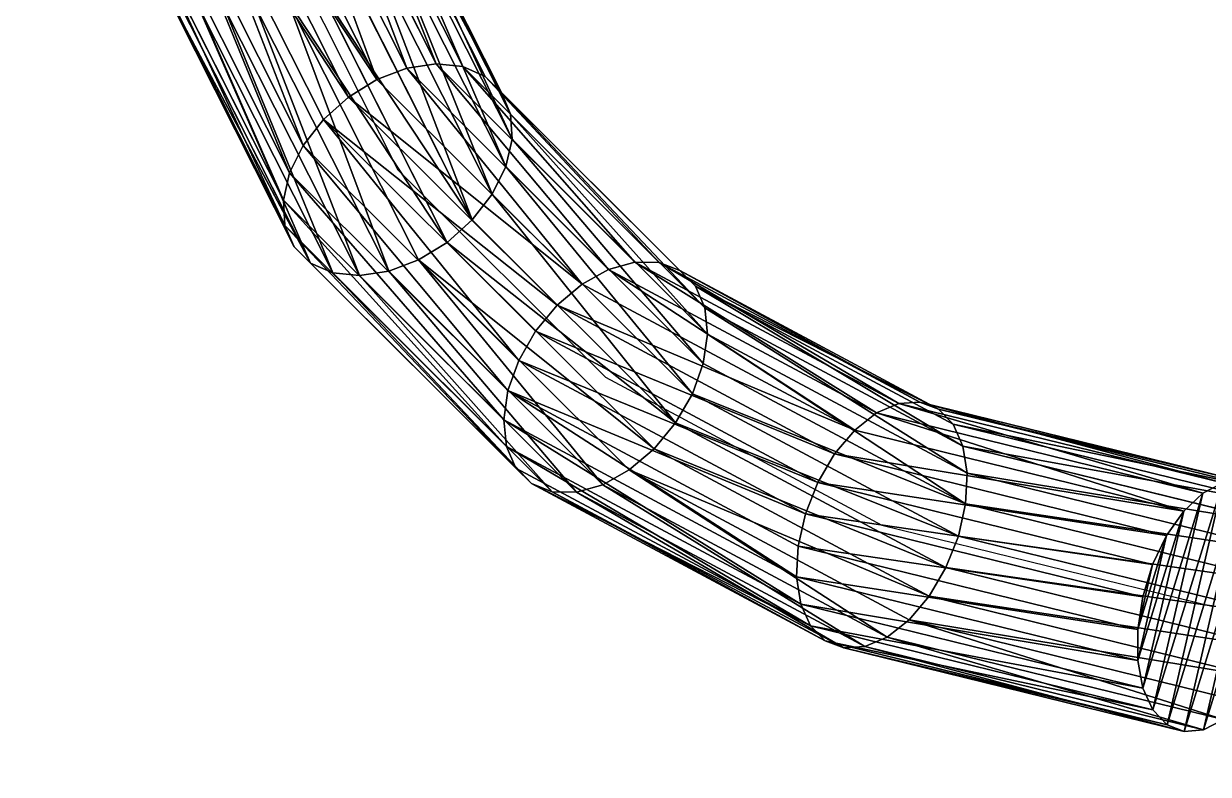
# Model space of a CAD drawing. Extents: x -501 to 185, y -140 to 506.
# Drawn here: x -184.39 to -141.02, y 11.72 to 39.19 of the extents above; entities that cross this region are included whole.
import ezdxf

# ---------------------------------------------------------------- set-up
doc = ezdxf.new("R2010")
doc.units = 0
doc.layers.get('0').update_dxf_attribs({"color": 13, "linetype": 'CONTINUOUS'})

# ---------------------------------------------------------------- blocks, each defined once
blk = doc.blocks.new('GROUP_8')
for p, q in [((103.986, -36.482, 76.9), (106.875, -24.717, 85.736)), ((105.112, -36.538, 76.479), (108.016, -24.714, 85.359)), ((105.87, -24.908, 86.318), (102.99, -36.638, 77.508)), ((106.29, -36.803, 76.274), (109.213, -24.9, 85.215)), ((102.19, -36.997, 78.262), (105.069, -25.274, 87.067)), ((107.44, -37.26, 76.3), (110.387, -25.261, 85.312)), ((101.642, -37.533, 79.111), (104.526, -25.79, 87.932)), ((108.484, -37.876, 76.554), (111.457, -25.773, 85.644)), ((101.383, -38.211, 79.997), (104.278, -26.42, 88.853)), ((109.351, -38.61, 77.019), (112.349, -26.401, 86.188)), ((101.43, -38.984, 80.86), (104.343, -27.123, 89.768)), ((104.343, -27.123, 89.768), (104.715, -27.85, 90.614)), ((109.981, -39.412, 77.663), (113.004, -27.103, 86.908)), ((113.376, -27.83, 87.754), (113.004, -27.103, 86.908)), ((101.781, -39.799, 81.64), (104.715, -27.85, 90.614)), ((104.715, -27.85, 90.614), (105.369, -28.552, 91.334)), ((110.332, -40.227, 78.443), (113.376, -27.83, 87.754)), ((113.44, -28.533, 88.669), (113.376, -27.83, 87.754)), ((102.411, -40.601, 82.284), (105.369, -28.552, 91.334)), ((105.369, -28.552, 91.334), (106.262, -29.18, 91.878)), ((110.379, -41, 79.306), (113.44, -28.533, 88.669)), ((113.193, -29.164, 89.59), (113.44, -28.533, 88.669)), ((103.277, -41.335, 82.749), (106.262, -29.18, 91.878)), ((106.262, -29.18, 91.878), (107.332, -29.692, 92.21)), ((110.12, -41.678, 80.191), (113.193, -29.164, 89.59)), ((112.65, -29.68, 90.455), (113.193, -29.164, 89.59)), ((104.321, -41.951, 83.003), (107.332, -29.692, 92.21)), ((107.332, -29.692, 92.21), (108.505, -30.053, 92.307)), ((109.572, -42.214, 81.041), (112.65, -29.68, 90.455)), ((111.848, -30.045, 91.204), (112.65, -29.68, 90.455)), ((105.471, -42.407, 83.029), (108.505, -30.053, 92.307)), ((106.65, -42.673, 82.824), (109.703, -30.239, 92.163)), ((107.775, -42.729, 82.403), (110.843, -30.236, 91.786)), ((108.505, -30.053, 92.307), (109.703, -30.239, 92.163)), ((108.772, -42.573, 81.795), (111.848, -30.045, 91.204)), ((109.703, -30.239, 92.163), (110.843, -30.236, 91.786)), ((110.843, -30.236, 91.786), (111.848, -30.045, 91.204)), ((102.99, -36.638, 77.508), (97.932, -46.087, 67.827)), ((98.898, -45.988, 67.16), (103.986, -36.482, 76.9)), ((99.971, -46.143, 66.638), (105.112, -36.538, 76.479)), ((101.077, -46.541, 66.297), (106.29, -36.803, 76.274)), ((102.99, -36.638, 77.508), (102.19, -36.997, 78.262)), ((103.986, -36.482, 76.9), (102.99, -36.638, 77.508)), ((105.112, -36.538, 76.479), (103.986, -36.482, 76.9)), ((106.29, -36.803, 76.274), (105.112, -36.538, 76.479)), ((107.44, -37.26, 76.3), (106.29, -36.803, 76.274)), ((97.138, -46.434, 68.594), (102.19, -36.997, 78.262)), ((102.19, -36.997, 78.262), (101.642, -37.533, 79.111)), ((102.143, -47.157, 66.16), (107.44, -37.26, 76.3)), ((108.484, -37.876, 76.554), (107.44, -37.26, 76.3)), ((96.572, -47.005, 69.408), (101.642, -37.533, 79.111)), ((101.642, -37.533, 79.111), (101.383, -38.211, 79.997)), ((103.094, -47.946, 66.236), (108.484, -37.876, 76.554)), ((109.351, -38.61, 77.019), (108.484, -37.876, 76.554)), ((96.271, -47.76, 70.214), (101.383, -38.211, 79.997)), ((101.383, -38.211, 79.997), (101.43, -38.984, 80.86)), ((96.256, -48.65, 70.957), (101.43, -38.984, 80.86)), ((101.43, -38.984, 80.86), (101.781, -39.799, 81.64)), ((103.866, -48.857, 66.521), (109.351, -38.61, 77.019)), ((109.981, -39.412, 77.663), (109.351, -38.61, 77.019)), ((104.406, -49.827, 66.993), (109.981, -39.412, 77.663)), ((110.332, -40.227, 78.443), (109.981, -39.412, 77.663)), ((96.528, -49.612, 71.586), (101.781, -39.799, 81.64)), ((101.781, -39.799, 81.64), (102.411, -40.601, 82.284)), ((104.678, -50.789, 67.623), (110.332, -40.227, 78.443)), ((110.379, -41, 79.306), (110.332, -40.227, 78.443)), ((97.068, -50.581, 72.059), (102.411, -40.601, 82.284)), ((102.411, -40.601, 82.284), (103.277, -41.335, 82.749)), ((104.663, -51.678, 68.366), (110.379, -41, 79.306)), ((110.12, -41.678, 80.191), (110.379, -41, 79.306)), ((97.84, -51.492, 72.343), (103.277, -41.335, 82.749)), ((103.277, -41.335, 82.749), (104.321, -41.951, 83.003)), ((98.791, -52.282, 72.419), (104.321, -41.951, 83.003)), ((104.321, -41.951, 83.003), (105.471, -42.407, 83.029)), ((104.362, -52.433, 69.172), (110.12, -41.678, 80.191)), ((109.572, -42.214, 81.041), (110.12, -41.678, 80.191)), ((99.856, -52.897, 72.282), (105.471, -42.407, 83.029)), ((103.796, -53.004, 69.986), (109.572, -42.214, 81.041)), ((105.471, -42.407, 83.029), (106.65, -42.673, 82.824)), ((108.772, -42.573, 81.795), (109.572, -42.214, 81.041)), ((100.963, -53.296, 71.941), (106.65, -42.673, 82.824)), ((102.036, -53.45, 71.419), (107.775, -42.729, 82.403)), ((103.002, -53.351, 70.752), (108.772, -42.573, 81.795)), ((106.65, -42.673, 82.824), (107.775, -42.729, 82.403)), ((107.775, -42.729, 82.403), (108.772, -42.573, 81.795)), ((97.932, -46.087, 67.827), (90.843, -53.196, 57.445)), ((91.766, -53.14, 56.715), (98.898, -45.988, 67.16)), ((92.765, -53.369, 56.085), (99.971, -46.143, 66.638)), ((97.932, -46.087, 67.827), (97.138, -46.434, 68.594)), ((98.898, -45.988, 67.16), (97.932, -46.087, 67.827)), ((99.971, -46.143, 66.638), (98.898, -45.988, 67.16)), ((101.077, -46.541, 66.297), (99.971, -46.143, 66.638)), ((90.058, -53.534, 58.224), (97.138, -46.434, 68.594)), ((93.772, -53.868, 55.597), (101.077, -46.541, 66.297)), ((97.138, -46.434, 68.594), (96.572, -47.005, 69.408)), ((102.143, -47.157, 66.16), (101.077, -46.541, 66.297)), ((89.466, -54.131, 59.001), (96.572, -47.005, 69.408)), ((94.718, -54.603, 55.286), (102.143, -47.157, 66.16)), ((96.572, -47.005, 69.408), (96.271, -47.76, 70.214)), ((103.094, -47.946, 66.236), (102.143, -47.157, 66.16)), ((89.107, -54.945, 59.721), (96.271, -47.76, 70.214)), ((95.539, -55.523, 55.171), (103.094, -47.946, 66.236)), ((96.271, -47.76, 70.214), (96.256, -48.65, 70.957)), ((103.866, -48.857, 66.521), (103.094, -47.946, 66.236)), ((89.004, -55.922, 60.336), (96.256, -48.65, 70.957)), ((96.178, -56.567, 55.261), (103.866, -48.857, 66.521)), ((96.256, -48.65, 70.957), (96.528, -49.612, 71.586)), ((104.406, -49.827, 66.993), (103.866, -48.857, 66.521)), ((89.166, -56.995, 60.804), (96.528, -49.612, 71.586)), ((96.528, -49.612, 71.586), (97.068, -50.581, 72.059)), ((96.593, -57.662, 55.55), (104.406, -49.827, 66.993)), ((104.678, -50.789, 67.623), (104.406, -49.827, 66.993)), ((89.581, -58.09, 61.092), (97.068, -50.581, 72.059)), ((97.068, -50.581, 72.059), (97.84, -51.492, 72.343)), ((96.755, -58.735, 56.018), (104.678, -50.789, 67.623)), ((104.663, -51.678, 68.366), (104.678, -50.789, 67.623)), ((90.22, -59.134, 61.183), (97.84, -51.492, 72.343)), ((97.84, -51.492, 72.343), (98.791, -52.282, 72.419)), ((96.652, -59.712, 56.633), (104.663, -51.678, 68.366)), ((104.362, -52.433, 69.172), (104.663, -51.678, 68.366)), ((91.041, -60.054, 61.068), (98.791, -52.282, 72.419)), ((96.293, -60.526, 57.353), (104.362, -52.433, 69.172)), ((98.791, -52.282, 72.419), (99.856, -52.897, 72.282)), ((103.796, -53.004, 69.986), (104.362, -52.433, 69.172)), ((91.987, -60.789, 60.756), (99.856, -52.897, 72.282)), ((99.856, -52.897, 72.282), (100.963, -53.296, 71.941)), ((90.843, -53.196, 57.445), (82.067, -57.622, 46.863)), ((82.937, -57.592, 46.069), (91.766, -53.14, 56.715)), ((90.843, -53.196, 57.445), (90.058, -53.534, 58.224)), ((91.766, -53.14, 56.715), (90.843, -53.196, 57.445)), ((92.765, -53.369, 56.085), (91.766, -53.14, 56.715)), ((92.994, -61.288, 60.269), (100.963, -53.296, 71.941)), ((95.701, -61.123, 58.129), (103.796, -53.004, 69.986)), ((100.963, -53.296, 71.941), (102.036, -53.45, 71.419)), ((103.002, -53.351, 70.752), (103.796, -53.004, 69.986)), ((81.293, -57.954, 47.656), (90.058, -53.534, 58.224)), ((83.844, -57.868, 45.329), (92.765, -53.369, 56.085)), ((90.058, -53.534, 58.224), (89.466, -54.131, 59.001)), ((93.772, -53.868, 55.597), (92.765, -53.369, 56.085)), ((93.993, -61.517, 59.639), (102.036, -53.45, 71.419)), ((94.916, -61.461, 58.909), (103.002, -53.351, 70.752)), ((102.036, -53.45, 71.419), (103.002, -53.351, 70.752)), ((80.669, -58.567, 48.394), (89.466, -54.131, 59.001)), ((84.727, -58.429, 44.692), (93.772, -53.868, 55.597)), ((89.466, -54.131, 59.001), (89.107, -54.945, 59.721)), ((94.718, -54.603, 55.286), (93.772, -53.868, 55.597)), ((85.526, -59.238, 44.202), (94.718, -54.603, 55.286)), ((95.539, -55.523, 55.171), (94.718, -54.603, 55.286)), ((80.237, -59.418, 49.026), (89.107, -54.945, 59.721)), ((89.107, -54.945, 59.721), (89.004, -55.922, 60.336)), ((80.026, -60.449, 49.511), (89.004, -55.922, 60.336)), ((86.185, -60.24, 43.893), (95.539, -55.523, 55.171)), ((89.004, -55.922, 60.336), (89.166, -56.995, 60.804)), ((96.178, -56.567, 55.261), (95.539, -55.523, 55.171)), ((86.661, -61.366, 43.786), (96.178, -56.567, 55.261)), ((96.593, -57.662, 55.55), (96.178, -56.567, 55.261)), ((80.052, -61.591, 49.814), (89.166, -56.995, 60.804)), ((89.166, -56.995, 60.804), (89.581, -58.09, 61.092)), ((86.92, -62.54, 43.887), (96.593, -57.662, 55.55)), ((96.755, -58.735, 56.018), (96.593, -57.662, 55.55)), ((80.311, -62.765, 49.915), (89.581, -58.09, 61.092)), ((89.581, -58.09, 61.092), (90.22, -59.134, 61.183)), ((86.945, -63.681, 44.19), (96.755, -58.735, 56.018)), ((96.652, -59.712, 56.633), (96.755, -58.735, 56.018)), ((80.786, -63.891, 49.808), (90.22, -59.134, 61.183)), ((90.22, -59.134, 61.183), (91.041, -60.054, 61.068)), ((86.735, -64.713, 44.675), (96.652, -59.712, 56.633)), ((96.293, -60.526, 57.353), (96.652, -59.712, 56.633)), ((81.446, -64.893, 49.499), (91.041, -60.054, 61.068)), ((91.041, -60.054, 61.068), (91.987, -60.789, 60.756)), ((86.303, -65.564, 45.308), (96.293, -60.526, 57.353)), ((95.701, -61.123, 58.129), (96.293, -60.526, 57.353)), ((82.244, -65.702, 49.009), (91.987, -60.789, 60.756)), ((85.679, -66.176, 46.046), (95.701, -61.123, 58.129)), ((91.987, -60.789, 60.756), (92.994, -61.288, 60.269)), ((94.916, -61.461, 58.909), (95.701, -61.123, 58.129)), ((83.128, -66.263, 48.372), (92.994, -61.288, 60.269)), ((84.035, -66.538, 47.632), (93.993, -61.517, 59.639)), ((84.905, -66.509, 46.838), (94.916, -61.461, 58.909)), ((92.994, -61.288, 60.269), (93.993, -61.517, 59.639)), ((93.993, -61.517, 59.639), (94.916, -61.461, 58.909))]:
    blk.add_line(p, q)
blk.add_polyline3d([(4.982, 0, 4.982), (10.277, -14.317, 2.545), (17.762, -27.843, 2.587), (27.074, -39.922, 5.103), (37.763, -49.971, 9.974), (49.312, -57.504, 16.964), (61.162, -62.155, 25.733), (72.74, -63.701, 35.859), (83.486, -62.065, 46.851), (92.88, -57.328, 58.177), (100.467, -49.719, 69.29), (105.881, -39.605, 79.651), (108.859, -27.477, 88.761)])
mesh = blk.add_polyface()
corners = [(105.87, -24.908, 86.318), (103.986, -36.482, 76.9), (102.99, -36.638, 77.508), (106.875, -24.717, 85.736)]
mesh.append_faces([[corners[k] for k in face] for face in [(0, 1, 2), (1, 0, 3)]], dxfattribs={"vtx0": -1})
mesh = blk.add_polyface()
corners = [(106.875, -24.717, 85.736), (105.112, -36.538, 76.479), (103.986, -36.482, 76.9), (108.016, -24.714, 85.359)]
mesh.append_faces([[corners[k] for k in face] for face in [(0, 1, 2), (1, 0, 3)]], dxfattribs={"vtx0": -1})
mesh = blk.add_polyface()
corners = [(108.016, -24.714, 85.359), (110.387, -25.261, 85.312), (109.213, -24.9, 85.215), (111.457, -25.773, 85.644), (106.875, -24.717, 85.736), (112.349, -26.401, 86.188), (105.87, -24.908, 86.318), (113.004, -27.103, 86.908), (105.069, -25.274, 87.067), (113.376, -27.83, 87.754), (104.526, -25.79, 87.932), (113.44, -28.533, 88.669), (104.278, -26.42, 88.853), (113.193, -29.164, 89.59), (104.343, -27.123, 89.768), (112.65, -29.68, 90.455), (104.715, -27.85, 90.614), (111.848, -30.045, 91.204), (105.369, -28.552, 91.334), (110.843, -30.236, 91.786), (106.262, -29.18, 91.878), (109.703, -30.239, 92.163), (107.332, -29.692, 92.21), (108.505, -30.053, 92.307)]
mesh.append_faces([[corners[k] for k in face] for face in [(0, 1, 2), (21, 22, 23)]], dxfattribs={"vtx0": -1})
mesh.append_faces([[corners[k] for k in face] for face in [(1, 0, 3), (3, 4, 5), (5, 6, 7), (7, 8, 9), (9, 10, 11), (11, 12, 13), (13, 14, 15), (15, 16, 17), (17, 18, 19), (19, 20, 21)]], dxfattribs={"vtx0": -1, "vtx1": -1})
mesh.append_faces([[corners[k] for k in face] for face in [(3, 0, 4), (5, 4, 6), (7, 6, 8), (9, 8, 10), (11, 10, 12), (13, 12, 14), (15, 14, 16), (17, 16, 18), (19, 18, 20), (21, 20, 22)]], dxfattribs={"vtx0": -1, "vtx2": -1})
mesh = blk.add_polyface()
corners = [(108.016, -24.714, 85.359), (106.29, -36.803, 76.274), (105.112, -36.538, 76.479), (109.213, -24.9, 85.215)]
mesh.append_faces([[corners[k] for k in face] for face in [(0, 1, 2), (1, 0, 3)]], dxfattribs={"vtx0": -1})
mesh = blk.add_polyface()
corners = [(105.069, -25.274, 87.067), (102.99, -36.638, 77.508), (102.19, -36.997, 78.262), (105.87, -24.908, 86.318)]
mesh.append_faces([[corners[k] for k in face] for face in [(0, 1, 2), (1, 0, 3)]], dxfattribs={"vtx0": -1})
mesh = blk.add_polyface()
corners = [(109.213, -24.9, 85.215), (107.44, -37.26, 76.3), (106.29, -36.803, 76.274), (110.387, -25.261, 85.312)]
mesh.append_faces([[corners[k] for k in face] for face in [(0, 1, 2), (1, 0, 3)]], dxfattribs={"vtx0": -1})
mesh = blk.add_polyface()
corners = [(104.526, -25.79, 87.932), (102.19, -36.997, 78.262), (101.642, -37.533, 79.111), (105.069, -25.274, 87.067)]
mesh.append_faces([[corners[k] for k in face] for face in [(0, 1, 2), (1, 0, 3)]], dxfattribs={"vtx0": -1})
mesh = blk.add_polyface()
corners = [(110.387, -25.261, 85.312), (108.484, -37.876, 76.554), (107.44, -37.26, 76.3), (111.457, -25.773, 85.644)]
mesh.append_faces([[corners[k] for k in face] for face in [(0, 1, 2), (1, 0, 3)]], dxfattribs={"vtx0": -1})
mesh = blk.add_polyface()
corners = [(104.278, -26.42, 88.853), (101.642, -37.533, 79.111), (101.383, -38.211, 79.997), (104.526, -25.79, 87.932)]
mesh.append_faces([[corners[k] for k in face] for face in [(0, 1, 2), (1, 0, 3)]], dxfattribs={"vtx0": -1})
mesh = blk.add_polyface()
corners = [(111.457, -25.773, 85.644), (109.351, -38.61, 77.019), (108.484, -37.876, 76.554), (112.349, -26.401, 86.188)]
mesh.append_faces([[corners[k] for k in face] for face in [(0, 1, 2), (1, 0, 3)]], dxfattribs={"vtx0": -1})
mesh = blk.add_polyface()
corners = [(104.343, -27.123, 89.768), (101.383, -38.211, 79.997), (101.43, -38.984, 80.86), (104.278, -26.42, 88.853)]
mesh.append_faces([[corners[k] for k in face] for face in [(0, 1, 2), (1, 0, 3)]], dxfattribs={"vtx0": -1})
mesh = blk.add_polyface()
corners = [(109.351, -38.61, 77.019), (113.004, -27.103, 86.908), (109.981, -39.412, 77.663), (112.349, -26.401, 86.188)]
mesh.append_faces([[corners[k] for k in face] for face in [(0, 1, 2), (1, 0, 3)]], dxfattribs={"vtx0": -1})
mesh = blk.add_polyface()
corners = [(104.715, -27.85, 90.614), (101.43, -38.984, 80.86), (101.781, -39.799, 81.64), (104.343, -27.123, 89.768)]
mesh.append_faces([[corners[k] for k in face] for face in [(0, 1, 2), (1, 0, 3)]], dxfattribs={"vtx0": -1})
mesh = blk.add_polyface()
corners = [(109.981, -39.412, 77.663), (113.376, -27.83, 87.754), (110.332, -40.227, 78.443), (113.004, -27.103, 86.908)]
mesh.append_faces([[corners[k] for k in face] for face in [(0, 1, 2), (1, 0, 3)]], dxfattribs={"vtx0": -1})
mesh = blk.add_polyface()
corners = [(105.369, -28.552, 91.334), (101.781, -39.799, 81.64), (102.411, -40.601, 82.284), (104.715, -27.85, 90.614)]
mesh.append_faces([[corners[k] for k in face] for face in [(0, 1, 2), (1, 0, 3)]], dxfattribs={"vtx0": -1})
mesh = blk.add_polyface()
corners = [(110.332, -40.227, 78.443), (113.44, -28.533, 88.669), (110.379, -41, 79.306), (113.376, -27.83, 87.754)]
mesh.append_faces([[corners[k] for k in face] for face in [(0, 1, 2), (1, 0, 3)]], dxfattribs={"vtx0": -1})
mesh = blk.add_polyface()
corners = [(103.277, -41.335, 82.749), (105.369, -28.552, 91.334), (102.411, -40.601, 82.284), (106.262, -29.18, 91.878)]
mesh.append_faces([[corners[k] for k in face] for face in [(0, 1, 2), (1, 0, 3)]], dxfattribs={"vtx0": -1})
mesh = blk.add_polyface()
corners = [(110.379, -41, 79.306), (113.193, -29.164, 89.59), (110.12, -41.678, 80.191), (113.44, -28.533, 88.669)]
mesh.append_faces([[corners[k] for k in face] for face in [(0, 1, 2), (1, 0, 3)]], dxfattribs={"vtx0": -1})
mesh = blk.add_polyface()
corners = [(104.321, -41.951, 83.003), (106.262, -29.18, 91.878), (103.277, -41.335, 82.749), (107.332, -29.692, 92.21)]
mesh.append_faces([[corners[k] for k in face] for face in [(0, 1, 2), (1, 0, 3)]], dxfattribs={"vtx0": -1})
mesh = blk.add_polyface()
corners = [(110.12, -41.678, 80.191), (112.65, -29.68, 90.455), (109.572, -42.214, 81.041), (113.193, -29.164, 89.59)]
mesh.append_faces([[corners[k] for k in face] for face in [(0, 1, 2), (1, 0, 3)]], dxfattribs={"vtx0": -1})
mesh = blk.add_polyface()
corners = [(105.471, -42.407, 83.029), (107.332, -29.692, 92.21), (104.321, -41.951, 83.003), (108.505, -30.053, 92.307)]
mesh.append_faces([[corners[k] for k in face] for face in [(0, 1, 2), (1, 0, 3)]], dxfattribs={"vtx0": -1})
mesh = blk.add_polyface()
corners = [(109.572, -42.214, 81.041), (111.848, -30.045, 91.204), (108.772, -42.573, 81.795), (112.65, -29.68, 90.455)]
mesh.append_faces([[corners[k] for k in face] for face in [(0, 1, 2), (1, 0, 3)]], dxfattribs={"vtx0": -1})
mesh = blk.add_polyface()
corners = [(106.65, -42.673, 82.824), (108.505, -30.053, 92.307), (105.471, -42.407, 83.029), (109.703, -30.239, 92.163)]
mesh.append_faces([[corners[k] for k in face] for face in [(0, 1, 2), (1, 0, 3)]], dxfattribs={"vtx0": -1})
mesh = blk.add_polyface()
corners = [(107.775, -42.729, 82.403), (109.703, -30.239, 92.163), (106.65, -42.673, 82.824), (110.843, -30.236, 91.786)]
mesh.append_faces([[corners[k] for k in face] for face in [(0, 1, 2), (1, 0, 3)]], dxfattribs={"vtx0": -1})
mesh = blk.add_polyface()
corners = [(108.772, -42.573, 81.795), (110.843, -30.236, 91.786), (107.775, -42.729, 82.403), (111.848, -30.045, 91.204)]
mesh.append_faces([[corners[k] for k in face] for face in [(0, 1, 2), (1, 0, 3)]], dxfattribs={"vtx0": -1})
mesh = blk.add_polyface()
corners = [(97.138, -46.434, 68.594), (102.99, -36.638, 77.508), (97.932, -46.087, 67.827), (102.19, -36.997, 78.262)]
mesh.append_faces([[corners[k] for k in face] for face in [(0, 1, 2), (1, 0, 3)]], dxfattribs={"vtx0": -1})
mesh = blk.add_polyface()
corners = [(97.932, -46.087, 67.827), (103.986, -36.482, 76.9), (98.898, -45.988, 67.16), (102.99, -36.638, 77.508)]
mesh.append_faces([[corners[k] for k in face] for face in [(0, 1, 2), (1, 0, 3)]], dxfattribs={"vtx0": -1})
mesh = blk.add_polyface()
corners = [(98.898, -45.988, 67.16), (105.112, -36.538, 76.479), (99.971, -46.143, 66.638), (103.986, -36.482, 76.9)]
mesh.append_faces([[corners[k] for k in face] for face in [(0, 1, 2), (1, 0, 3)]], dxfattribs={"vtx0": -1})
mesh = blk.add_polyface()
corners = [(105.112, -36.538, 76.479), (101.077, -46.541, 66.297), (99.971, -46.143, 66.638), (106.29, -36.803, 76.274)]
mesh.append_faces([[corners[k] for k in face] for face in [(0, 1, 2), (1, 0, 3)]], dxfattribs={"vtx0": -1})
mesh = blk.add_polyface()
corners = [(106.29, -36.803, 76.274), (102.143, -47.157, 66.16), (101.077, -46.541, 66.297), (107.44, -37.26, 76.3)]
mesh.append_faces([[corners[k] for k in face] for face in [(0, 1, 2), (1, 0, 3)]], dxfattribs={"vtx0": -1})
mesh = blk.add_polyface()
corners = [(101.642, -37.533, 79.111), (97.138, -46.434, 68.594), (96.572, -47.005, 69.408), (102.19, -36.997, 78.262)]
mesh.append_faces([[corners[k] for k in face] for face in [(0, 1, 2), (1, 0, 3)]], dxfattribs={"vtx0": -1})
mesh = blk.add_polyface()
corners = [(107.44, -37.26, 76.3), (103.094, -47.946, 66.236), (102.143, -47.157, 66.16), (108.484, -37.876, 76.554)]
mesh.append_faces([[corners[k] for k in face] for face in [(0, 1, 2), (1, 0, 3)]], dxfattribs={"vtx0": -1})
mesh = blk.add_polyface()
corners = [(101.383, -38.211, 79.997), (96.572, -47.005, 69.408), (96.271, -47.76, 70.214), (101.642, -37.533, 79.111)]
mesh.append_faces([[corners[k] for k in face] for face in [(0, 1, 2), (1, 0, 3)]], dxfattribs={"vtx0": -1})
mesh = blk.add_polyface()
corners = [(108.484, -37.876, 76.554), (103.866, -48.857, 66.521), (103.094, -47.946, 66.236), (109.351, -38.61, 77.019)]
mesh.append_faces([[corners[k] for k in face] for face in [(0, 1, 2), (1, 0, 3)]], dxfattribs={"vtx0": -1})
mesh = blk.add_polyface()
corners = [(101.43, -38.984, 80.86), (96.271, -47.76, 70.214), (96.256, -48.65, 70.957), (101.383, -38.211, 79.997)]
mesh.append_faces([[corners[k] for k in face] for face in [(0, 1, 2), (1, 0, 3)]], dxfattribs={"vtx0": -1})
mesh = blk.add_polyface()
corners = [(101.781, -39.799, 81.64), (96.256, -48.65, 70.957), (96.528, -49.612, 71.586), (101.43, -38.984, 80.86)]
mesh.append_faces([[corners[k] for k in face] for face in [(0, 1, 2), (1, 0, 3)]], dxfattribs={"vtx0": -1})
mesh = blk.add_polyface()
corners = [(103.866, -48.857, 66.521), (109.981, -39.412, 77.663), (104.406, -49.827, 66.993), (109.351, -38.61, 77.019)]
mesh.append_faces([[corners[k] for k in face] for face in [(0, 1, 2), (1, 0, 3)]], dxfattribs={"vtx0": -1})
mesh = blk.add_polyface()
corners = [(104.406, -49.827, 66.993), (110.332, -40.227, 78.443), (104.678, -50.789, 67.623), (109.981, -39.412, 77.663)]
mesh.append_faces([[corners[k] for k in face] for face in [(0, 1, 2), (1, 0, 3)]], dxfattribs={"vtx0": -1})
mesh = blk.add_polyface()
corners = [(102.411, -40.601, 82.284), (96.528, -49.612, 71.586), (97.068, -50.581, 72.059), (101.781, -39.799, 81.64)]
mesh.append_faces([[corners[k] for k in face] for face in [(0, 1, 2), (1, 0, 3)]], dxfattribs={"vtx0": -1})
mesh = blk.add_polyface()
corners = [(104.678, -50.789, 67.623), (110.379, -41, 79.306), (104.663, -51.678, 68.366), (110.332, -40.227, 78.443)]
mesh.append_faces([[corners[k] for k in face] for face in [(0, 1, 2), (1, 0, 3)]], dxfattribs={"vtx0": -1})
mesh = blk.add_polyface()
corners = [(97.84, -51.492, 72.343), (102.411, -40.601, 82.284), (97.068, -50.581, 72.059), (103.277, -41.335, 82.749)]
mesh.append_faces([[corners[k] for k in face] for face in [(0, 1, 2), (1, 0, 3)]], dxfattribs={"vtx0": -1})
mesh = blk.add_polyface()
corners = [(104.663, -51.678, 68.366), (110.12, -41.678, 80.191), (104.362, -52.433, 69.172), (110.379, -41, 79.306)]
mesh.append_faces([[corners[k] for k in face] for face in [(0, 1, 2), (1, 0, 3)]], dxfattribs={"vtx0": -1})
mesh = blk.add_polyface()
corners = [(98.791, -52.282, 72.419), (103.277, -41.335, 82.749), (97.84, -51.492, 72.343), (104.321, -41.951, 83.003)]
mesh.append_faces([[corners[k] for k in face] for face in [(0, 1, 2), (1, 0, 3)]], dxfattribs={"vtx0": -1})
mesh = blk.add_polyface()
corners = [(99.856, -52.897, 72.282), (104.321, -41.951, 83.003), (98.791, -52.282, 72.419), (105.471, -42.407, 83.029)]
mesh.append_faces([[corners[k] for k in face] for face in [(0, 1, 2), (1, 0, 3)]], dxfattribs={"vtx0": -1})
mesh = blk.add_polyface()
corners = [(104.362, -52.433, 69.172), (109.572, -42.214, 81.041), (103.796, -53.004, 69.986), (110.12, -41.678, 80.191)]
mesh.append_faces([[corners[k] for k in face] for face in [(0, 1, 2), (1, 0, 3)]], dxfattribs={"vtx0": -1})
mesh = blk.add_polyface()
corners = [(100.963, -53.296, 71.941), (105.471, -42.407, 83.029), (99.856, -52.897, 72.282), (106.65, -42.673, 82.824)]
mesh.append_faces([[corners[k] for k in face] for face in [(0, 1, 2), (1, 0, 3)]], dxfattribs={"vtx0": -1})
mesh = blk.add_polyface()
corners = [(109.572, -42.214, 81.041), (103.002, -53.351, 70.752), (103.796, -53.004, 69.986), (108.772, -42.573, 81.795)]
mesh.append_faces([[corners[k] for k in face] for face in [(0, 1, 2), (1, 0, 3)]], dxfattribs={"vtx0": -1})
mesh = blk.add_polyface()
corners = [(107.775, -42.729, 82.403), (100.963, -53.296, 71.941), (102.036, -53.45, 71.419), (106.65, -42.673, 82.824)]
mesh.append_faces([[corners[k] for k in face] for face in [(0, 1, 2), (1, 0, 3)]], dxfattribs={"vtx0": -1})
mesh = blk.add_polyface()
corners = [(108.772, -42.573, 81.795), (102.036, -53.45, 71.419), (103.002, -53.351, 70.752), (107.775, -42.729, 82.403)]
mesh.append_faces([[corners[k] for k in face] for face in [(0, 1, 2), (1, 0, 3)]], dxfattribs={"vtx0": -1})
mesh = blk.add_polyface()
corners = [(90.058, -53.534, 58.224), (97.932, -46.087, 67.827), (90.843, -53.196, 57.445), (97.138, -46.434, 68.594)]
mesh.append_faces([[corners[k] for k in face] for face in [(0, 1, 2), (1, 0, 3)]], dxfattribs={"vtx0": -1})
mesh = blk.add_polyface()
corners = [(90.843, -53.196, 57.445), (98.898, -45.988, 67.16), (91.766, -53.14, 56.715), (97.932, -46.087, 67.827)]
mesh.append_faces([[corners[k] for k in face] for face in [(0, 1, 2), (1, 0, 3)]], dxfattribs={"vtx0": -1})
mesh = blk.add_polyface()
corners = [(91.766, -53.14, 56.715), (99.971, -46.143, 66.638), (92.765, -53.369, 56.085), (98.898, -45.988, 67.16)]
mesh.append_faces([[corners[k] for k in face] for face in [(0, 1, 2), (1, 0, 3)]], dxfattribs={"vtx0": -1})
mesh = blk.add_polyface()
corners = [(92.765, -53.369, 56.085), (101.077, -46.541, 66.297), (93.772, -53.868, 55.597), (99.971, -46.143, 66.638)]
mesh.append_faces([[corners[k] for k in face] for face in [(0, 1, 2), (1, 0, 3)]], dxfattribs={"vtx0": -1})
mesh = blk.add_polyface()
corners = [(96.572, -47.005, 69.408), (90.058, -53.534, 58.224), (89.466, -54.131, 59.001), (97.138, -46.434, 68.594)]
mesh.append_faces([[corners[k] for k in face] for face in [(0, 1, 2), (1, 0, 3)]], dxfattribs={"vtx0": -1})
mesh = blk.add_polyface()
corners = [(93.772, -53.868, 55.597), (102.143, -47.157, 66.16), (94.718, -54.603, 55.286), (101.077, -46.541, 66.297)]
mesh.append_faces([[corners[k] for k in face] for face in [(0, 1, 2), (1, 0, 3)]], dxfattribs={"vtx0": -1})
mesh = blk.add_polyface()
corners = [(96.271, -47.76, 70.214), (89.466, -54.131, 59.001), (89.107, -54.945, 59.721), (96.572, -47.005, 69.408)]
mesh.append_faces([[corners[k] for k in face] for face in [(0, 1, 2), (1, 0, 3)]], dxfattribs={"vtx0": -1})
mesh = blk.add_polyface()
corners = [(102.143, -47.157, 66.16), (95.539, -55.523, 55.171), (94.718, -54.603, 55.286), (103.094, -47.946, 66.236)]
mesh.append_faces([[corners[k] for k in face] for face in [(0, 1, 2), (1, 0, 3)]], dxfattribs={"vtx0": -1})
mesh = blk.add_polyface()
corners = [(96.256, -48.65, 70.957), (89.107, -54.945, 59.721), (89.004, -55.922, 60.336), (96.271, -47.76, 70.214)]
mesh.append_faces([[corners[k] for k in face] for face in [(0, 1, 2), (1, 0, 3)]], dxfattribs={"vtx0": -1})
mesh = blk.add_polyface()
corners = [(103.094, -47.946, 66.236), (96.178, -56.567, 55.261), (95.539, -55.523, 55.171), (103.866, -48.857, 66.521)]
mesh.append_faces([[corners[k] for k in face] for face in [(0, 1, 2), (1, 0, 3)]], dxfattribs={"vtx0": -1})
mesh = blk.add_polyface()
corners = [(96.528, -49.612, 71.586), (89.004, -55.922, 60.336), (89.166, -56.995, 60.804), (96.256, -48.65, 70.957)]
mesh.append_faces([[corners[k] for k in face] for face in [(0, 1, 2), (1, 0, 3)]], dxfattribs={"vtx0": -1})
mesh = blk.add_polyface()
corners = [(96.178, -56.567, 55.261), (104.406, -49.827, 66.993), (96.593, -57.662, 55.55), (103.866, -48.857, 66.521)]
mesh.append_faces([[corners[k] for k in face] for face in [(0, 1, 2), (1, 0, 3)]], dxfattribs={"vtx0": -1})
mesh = blk.add_polyface()
corners = [(97.068, -50.581, 72.059), (89.166, -56.995, 60.804), (89.581, -58.09, 61.092), (96.528, -49.612, 71.586)]
mesh.append_faces([[corners[k] for k in face] for face in [(0, 1, 2), (1, 0, 3)]], dxfattribs={"vtx0": -1})
mesh = blk.add_polyface()
corners = [(96.593, -57.662, 55.55), (104.678, -50.789, 67.623), (96.755, -58.735, 56.018), (104.406, -49.827, 66.993)]
mesh.append_faces([[corners[k] for k in face] for face in [(0, 1, 2), (1, 0, 3)]], dxfattribs={"vtx0": -1})
mesh = blk.add_polyface()
corners = [(90.22, -59.134, 61.183), (97.068, -50.581, 72.059), (89.581, -58.09, 61.092), (97.84, -51.492, 72.343)]
mesh.append_faces([[corners[k] for k in face] for face in [(0, 1, 2), (1, 0, 3)]], dxfattribs={"vtx0": -1})
mesh = blk.add_polyface()
corners = [(96.755, -58.735, 56.018), (104.663, -51.678, 68.366), (96.652, -59.712, 56.633), (104.678, -50.789, 67.623)]
mesh.append_faces([[corners[k] for k in face] for face in [(0, 1, 2), (1, 0, 3)]], dxfattribs={"vtx0": -1})
mesh = blk.add_polyface()
corners = [(91.041, -60.054, 61.068), (97.84, -51.492, 72.343), (90.22, -59.134, 61.183), (98.791, -52.282, 72.419)]
mesh.append_faces([[corners[k] for k in face] for face in [(0, 1, 2), (1, 0, 3)]], dxfattribs={"vtx0": -1})
mesh = blk.add_polyface()
corners = [(96.652, -59.712, 56.633), (104.362, -52.433, 69.172), (96.293, -60.526, 57.353), (104.663, -51.678, 68.366)]
mesh.append_faces([[corners[k] for k in face] for face in [(0, 1, 2), (1, 0, 3)]], dxfattribs={"vtx0": -1})
mesh = blk.add_polyface()
corners = [(99.856, -52.897, 72.282), (91.041, -60.054, 61.068), (91.987, -60.789, 60.756), (98.791, -52.282, 72.419)]
mesh.append_faces([[corners[k] for k in face] for face in [(0, 1, 2), (1, 0, 3)]], dxfattribs={"vtx0": -1})
mesh = blk.add_polyface()
corners = [(96.293, -60.526, 57.353), (103.796, -53.004, 69.986), (95.701, -61.123, 58.129), (104.362, -52.433, 69.172)]
mesh.append_faces([[corners[k] for k in face] for face in [(0, 1, 2), (1, 0, 3)]], dxfattribs={"vtx0": -1})
mesh = blk.add_polyface()
corners = [(100.963, -53.296, 71.941), (91.987, -60.789, 60.756), (92.994, -61.288, 60.269), (99.856, -52.897, 72.282)]
mesh.append_faces([[corners[k] for k in face] for face in [(0, 1, 2), (1, 0, 3)]], dxfattribs={"vtx0": -1})
mesh = blk.add_polyface()
corners = [(81.293, -57.954, 47.656), (90.843, -53.196, 57.445), (82.067, -57.622, 46.863), (90.058, -53.534, 58.224)]
mesh.append_faces([[corners[k] for k in face] for face in [(0, 1, 2), (1, 0, 3)]], dxfattribs={"vtx0": -1})
mesh = blk.add_polyface()
corners = [(82.067, -57.622, 46.863), (91.766, -53.14, 56.715), (82.937, -57.592, 46.069), (90.843, -53.196, 57.445)]
mesh.append_faces([[corners[k] for k in face] for face in [(0, 1, 2), (1, 0, 3)]], dxfattribs={"vtx0": -1})
mesh = blk.add_polyface()
corners = [(82.937, -57.592, 46.069), (92.765, -53.369, 56.085), (83.844, -57.868, 45.329), (91.766, -53.14, 56.715)]
mesh.append_faces([[corners[k] for k in face] for face in [(0, 1, 2), (1, 0, 3)]], dxfattribs={"vtx0": -1})
mesh = blk.add_polyface()
corners = [(102.036, -53.45, 71.419), (92.994, -61.288, 60.269), (93.993, -61.517, 59.639), (100.963, -53.296, 71.941)]
mesh.append_faces([[corners[k] for k in face] for face in [(0, 1, 2), (1, 0, 3)]], dxfattribs={"vtx0": -1})
mesh = blk.add_polyface()
corners = [(103.796, -53.004, 69.986), (94.916, -61.461, 58.909), (95.701, -61.123, 58.129), (103.002, -53.351, 70.752)]
mesh.append_faces([[corners[k] for k in face] for face in [(0, 1, 2), (1, 0, 3)]], dxfattribs={"vtx0": -1})
mesh = blk.add_polyface()
corners = [(80.669, -58.567, 48.394), (90.058, -53.534, 58.224), (81.293, -57.954, 47.656), (89.466, -54.131, 59.001)]
mesh.append_faces([[corners[k] for k in face] for face in [(0, 1, 2), (1, 0, 3)]], dxfattribs={"vtx0": -1})
mesh = blk.add_polyface()
corners = [(83.844, -57.868, 45.329), (93.772, -53.868, 55.597), (84.727, -58.429, 44.692), (92.765, -53.369, 56.085)]
mesh.append_faces([[corners[k] for k in face] for face in [(0, 1, 2), (1, 0, 3)]], dxfattribs={"vtx0": -1})
mesh = blk.add_polyface()
corners = [(103.002, -53.351, 70.752), (93.993, -61.517, 59.639), (94.916, -61.461, 58.909), (102.036, -53.45, 71.419)]
mesh.append_faces([[corners[k] for k in face] for face in [(0, 1, 2), (1, 0, 3)]], dxfattribs={"vtx0": -1})
mesh = blk.add_polyface()
corners = [(89.107, -54.945, 59.721), (80.669, -58.567, 48.394), (80.237, -59.418, 49.026), (89.466, -54.131, 59.001)]
mesh.append_faces([[corners[k] for k in face] for face in [(0, 1, 2), (1, 0, 3)]], dxfattribs={"vtx0": -1})
mesh = blk.add_polyface()
corners = [(84.727, -58.429, 44.692), (94.718, -54.603, 55.286), (85.526, -59.238, 44.202), (93.772, -53.868, 55.597)]
mesh.append_faces([[corners[k] for k in face] for face in [(0, 1, 2), (1, 0, 3)]], dxfattribs={"vtx0": -1})
mesh = blk.add_polyface()
corners = [(94.718, -54.603, 55.286), (86.185, -60.24, 43.893), (85.526, -59.238, 44.202), (95.539, -55.523, 55.171)]
mesh.append_faces([[corners[k] for k in face] for face in [(0, 1, 2), (1, 0, 3)]], dxfattribs={"vtx0": -1})
mesh = blk.add_polyface()
corners = [(89.004, -55.922, 60.336), (80.237, -59.418, 49.026), (80.026, -60.449, 49.511), (89.107, -54.945, 59.721)]
mesh.append_faces([[corners[k] for k in face] for face in [(0, 1, 2), (1, 0, 3)]], dxfattribs={"vtx0": -1})
mesh = blk.add_polyface()
corners = [(89.166, -56.995, 60.804), (80.026, -60.449, 49.511), (80.052, -61.591, 49.814), (89.004, -55.922, 60.336)]
mesh.append_faces([[corners[k] for k in face] for face in [(0, 1, 2), (1, 0, 3)]], dxfattribs={"vtx0": -1})
mesh = blk.add_polyface()
corners = [(95.539, -55.523, 55.171), (86.661, -61.366, 43.786), (86.185, -60.24, 43.893), (96.178, -56.567, 55.261)]
mesh.append_faces([[corners[k] for k in face] for face in [(0, 1, 2), (1, 0, 3)]], dxfattribs={"vtx0": -1})
mesh = blk.add_polyface()
corners = [(86.661, -61.366, 43.786), (96.593, -57.662, 55.55), (86.92, -62.54, 43.887), (96.178, -56.567, 55.261)]
mesh.append_faces([[corners[k] for k in face] for face in [(0, 1, 2), (1, 0, 3)]], dxfattribs={"vtx0": -1})
mesh = blk.add_polyface()
corners = [(89.581, -58.09, 61.092), (80.052, -61.591, 49.814), (80.311, -62.765, 49.915), (89.166, -56.995, 60.804)]
mesh.append_faces([[corners[k] for k in face] for face in [(0, 1, 2), (1, 0, 3)]], dxfattribs={"vtx0": -1})
mesh = blk.add_polyface()
corners = [(86.92, -62.54, 43.887), (96.755, -58.735, 56.018), (86.945, -63.681, 44.19), (96.593, -57.662, 55.55)]
mesh.append_faces([[corners[k] for k in face] for face in [(0, 1, 2), (1, 0, 3)]], dxfattribs={"vtx0": -1})
mesh = blk.add_polyface()
corners = [(80.786, -63.891, 49.808), (89.581, -58.09, 61.092), (80.311, -62.765, 49.915), (90.22, -59.134, 61.183)]
mesh.append_faces([[corners[k] for k in face] for face in [(0, 1, 2), (1, 0, 3)]], dxfattribs={"vtx0": -1})
mesh = blk.add_polyface()
corners = [(86.945, -63.681, 44.19), (96.652, -59.712, 56.633), (86.735, -64.713, 44.675), (96.755, -58.735, 56.018)]
mesh.append_faces([[corners[k] for k in face] for face in [(0, 1, 2), (1, 0, 3)]], dxfattribs={"vtx0": -1})
mesh = blk.add_polyface()
corners = [(81.446, -64.893, 49.499), (90.22, -59.134, 61.183), (80.786, -63.891, 49.808), (91.041, -60.054, 61.068)]
mesh.append_faces([[corners[k] for k in face] for face in [(0, 1, 2), (1, 0, 3)]], dxfattribs={"vtx0": -1})
mesh = blk.add_polyface()
corners = [(86.735, -64.713, 44.675), (96.293, -60.526, 57.353), (86.303, -65.564, 45.308), (96.652, -59.712, 56.633)]
mesh.append_faces([[corners[k] for k in face] for face in [(0, 1, 2), (1, 0, 3)]], dxfattribs={"vtx0": -1})
mesh = blk.add_polyface()
corners = [(91.987, -60.789, 60.756), (81.446, -64.893, 49.499), (82.244, -65.702, 49.009), (91.041, -60.054, 61.068)]
mesh.append_faces([[corners[k] for k in face] for face in [(0, 1, 2), (1, 0, 3)]], dxfattribs={"vtx0": -1})
mesh = blk.add_polyface()
corners = [(96.293, -60.526, 57.353), (85.679, -66.176, 46.046), (86.303, -65.564, 45.308), (95.701, -61.123, 58.129)]
mesh.append_faces([[corners[k] for k in face] for face in [(0, 1, 2), (1, 0, 3)]], dxfattribs={"vtx0": -1})
mesh = blk.add_polyface()
corners = [(92.994, -61.288, 60.269), (82.244, -65.702, 49.009), (83.128, -66.263, 48.372), (91.987, -60.789, 60.756)]
mesh.append_faces([[corners[k] for k in face] for face in [(0, 1, 2), (1, 0, 3)]], dxfattribs={"vtx0": -1})
mesh = blk.add_polyface()
corners = [(95.701, -61.123, 58.129), (84.905, -66.509, 46.838), (85.679, -66.176, 46.046), (94.916, -61.461, 58.909)]
mesh.append_faces([[corners[k] for k in face] for face in [(0, 1, 2), (1, 0, 3)]], dxfattribs={"vtx0": -1})
mesh = blk.add_polyface()
corners = [(93.993, -61.517, 59.639), (83.128, -66.263, 48.372), (84.035, -66.538, 47.632), (92.994, -61.288, 60.269)]
mesh.append_faces([[corners[k] for k in face] for face in [(0, 1, 2), (1, 0, 3)]], dxfattribs={"vtx0": -1})
mesh = blk.add_polyface()
corners = [(94.916, -61.461, 58.909), (84.035, -66.538, 47.632), (84.905, -66.509, 46.838), (93.993, -61.517, 59.639)]
mesh.append_faces([[corners[k] for k in face] for face in [(0, 1, 2), (1, 0, 3)]], dxfattribs={"vtx0": -1})
blk = doc.blocks.new('GROUP_7')
blk.add_blockref('GROUP_8', (46.252, 19.447, 33.686))
blk = doc.blocks.new('GROUP_15')
mesh = blk.add_polyface()
corners = [(395, 0, 5), (0, 289, 5), (0, 0, 5), (395, 289, 5)]
mesh.append_faces([[corners[k] for k in face] for face in [(0, 1, 2), (1, 0, 3)]], dxfattribs={"vtx0": -1})
mesh = blk.add_polyface()
corners = [(395, 289), (0, 0), (0, 289), (395, 0)]
mesh.append_faces([[corners[k] for k in face] for face in [(0, 1, 2), (1, 0, 3)]], dxfattribs={"vtx0": -1})

msp = doc.modelspace()

# ---------------------------------------------------------------- block references
at = {"xscale": 1.34}
msp.add_blockref('GROUP_15', (-354.237, -52.909, 32), dxfattribs=at)
at = {"rotation": 270}
msp.add_blockref('GROUP_7', (-132.81, 172.973, 37.044), dxfattribs=at)

doc.saveas('drawing.dxf')
